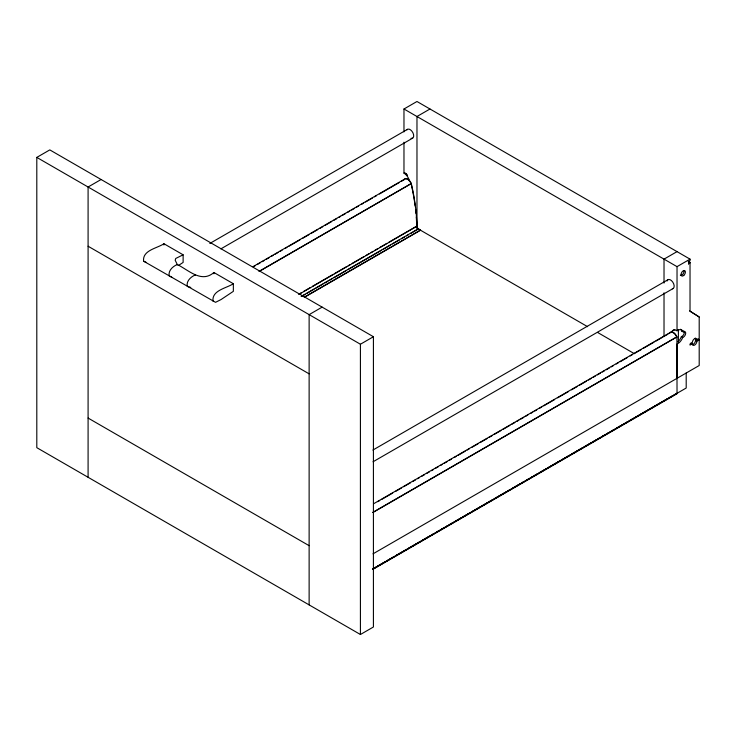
<?xml version="1.0" encoding="UTF-8"?>
<svg xmlns="http://www.w3.org/2000/svg" width="736" height="736" viewBox="0 0 736 736"><rect width="100%" height="100%" fill="white"/><g stroke="black" fill="none" stroke-linecap="round" stroke-linejoin="round"><path stroke-width="1.1" d="M683.661 330.869A3.248 1.877 -60 0 1 684.02 333.859A3.248 1.877 -60 0 1 681.444 336.582L681.343 336.72A8.105 4.683 -60 0 1 677.865 341.817M680.432 329.25A8.105 4.683 -60 0 1 681.343 330.096L681.83 331.182L683.404 331.826A3.248 1.877 -60 0 1 685.676 333.5A3.248 1.877 -60 0 1 682.806 337.373L682.714 337.511A8.105 4.683 -60 0 1 677.746 343.684L677.028 344.016L677.028 378.313M669.898 333.022L670.284 332.608A5.575 3.22 60 0 1 676.338 336.104L676.706 336.922L372.655 512.468M681.83 331.182L682.033 331.034A3.248 1.877 -60 0 1 682.631 330.777M178.508 265.475L183.126 262.421L183.126 254.812L163.935 243.736C157.081 248.4 142.333 250.166 143.594 261.179L215.538 302.33L221.058 299.552L233.349 291.336L233.349 283.728L213.909 272.504C201.425 283.434 188.572 270.075 177.302 264.518L175.186 260.268L175.729 258.465L183.126 254.812M36.8 157.403L49.8 149.896L373.419 336.729L373.419 626.998L360.419 634.506L36.8 447.672L36.8 157.403L360.419 344.236L373.419 336.729M101.09 179.501L88.09 187.008L88.09 477.278M403.972 131.9L403.972 109.002L416.972 101.494L690.028 259.136L690.028 260.719L688.583 261.547L688.583 264.298M429.98 109.002L416.972 116.509L416.972 228.178L418.388 228.997M209.806 243.469L407.532 129.315M220.874 248.878L412.638 138.156M409.51 181.24A8.105 4.683 60 0 0 403.972 173.135L404.699 172.721M253.046 266.634L404.073 179.437A5.879 3.395 60 0 1 407.68 179.106A5.879 3.395 60 0 1 411.295 183.604A182.197 105.193 60 0 1 416.88 224.195L416.944 226.246A2.042 1.178 60 0 0 418.388 228.749L420.56 230.248L304.308 297.372M253.258 266.837L255.245 265.696M257.232 264.546L260.213 262.826M262.2 261.676L264.187 260.526M266.174 259.385L269.155 257.664M271.142 256.514L273.13 255.364M275.117 254.224L278.098 252.494M280.085 251.353L282.072 250.203M285.053 248.483L287.04 247.333M289.027 246.192L299.957 239.881M302.938 238.16L308.899 234.71M310.886 233.57L317.842 229.549M319.829 228.408L322.81 226.679M324.797 225.538L331.752 221.518M333.739 220.377L336.72 218.656M338.707 217.506L340.694 216.356M342.682 215.206L345.662 213.486M347.65 212.345L349.637 211.195M351.624 210.045L354.605 208.325M356.601 207.175L358.588 206.034M361.569 204.314L363.556 203.164M365.544 202.014L372.499 198.002M374.486 196.852L376.473 195.702M379.454 193.982L399.326 182.51M401.313 181.36L404.294 179.639M259.072 271.372L411.093 183.604L410.716 182.74A5.575 3.22 60 0 0 404.653 179.244M259.274 271.382L411.295 183.604M299.488 293.83L301.475 292.68M303.462 291.53L310.417 287.518M312.404 286.368L332.276 274.896M334.264 273.746L346.187 266.864M348.174 265.714L350.161 264.574M352.148 263.424L364.072 256.542M366.059 255.392L369.04 253.672M371.027 252.522L373.014 251.381M375.001 250.231L377.982 248.51M379.969 247.36L386.924 243.349M388.912 242.199L416.732 226.136L416.659 224.075A181.783 104.954 60 0 0 416.263 216.964M298.706 294.52L416.944 226.246M301.144 296.442L418.388 228.749M302.128 296.12L305.109 294.391M307.096 293.25L314.051 289.23M316.038 288.089L322.994 284.068M324.981 282.918L327.962 281.198M329.949 280.057L331.936 278.907M333.923 277.757L345.856 270.876M347.843 269.726L381.625 250.222M383.612 249.072L390.568 245.06M392.555 243.91L399.51 239.899M401.497 238.749L404.478 237.029M406.465 235.879L408.452 234.738M410.44 233.588L417.395 229.568M304.308 297.123L420.56 230M322.129 307.124L309.129 314.631L309.129 604.9M677.028 251.629L664.019 259.136L664.019 283.066M403.972 109.002L677.028 266.644L690.028 259.136M372.894 450.064L667.994 279.689M373.032 461.785L673.1 288.54M373.603 503.755L669.705 332.801M377.78 501.676L379.767 500.535M381.754 499.385L392.684 493.074M395.664 491.354L401.626 487.913M403.613 486.763L410.568 482.752M412.556 481.602L415.536 479.881M417.524 478.731L419.511 477.59M421.498 476.44L424.479 474.72M426.466 473.57L429.447 471.85M431.434 470.7L433.421 469.559M435.408 468.409L438.389 466.688M440.376 465.538L442.364 464.388M444.351 463.248L447.332 461.527M449.319 460.377L451.306 459.227M454.287 457.507L456.274 456.357M458.261 455.216L465.216 451.196M467.204 450.046L469.191 448.905M472.172 447.184L478.133 443.744M480.12 442.594L487.076 438.573M489.063 437.432L492.044 435.712M494.031 434.562L500.986 430.542M502.973 429.401L509.928 425.38M511.916 424.24L514.896 422.51M516.884 421.369L518.871 420.219M520.858 419.069L523.839 417.349M525.826 416.208L527.813 415.058M530.794 413.338L532.781 412.188M534.768 411.038L536.756 409.897M539.736 408.176L541.724 407.026M543.711 405.876L554.64 399.565M557.621 397.845L568.551 391.534M571.532 389.813L577.493 386.372M579.48 385.222L586.436 381.211M588.423 380.061L591.404 378.341M593.391 377.191L595.378 376.05M597.365 374.9L600.346 373.18M602.333 372.03L604.32 370.889M606.308 369.739L609.288 368.018M611.276 366.868L613.263 365.718M616.244 363.998L618.231 362.857M620.218 361.707L627.173 357.687M630.154 355.966L632.141 354.826M634.128 353.676L641.084 349.655M643.071 348.514L654 342.203M655.988 341.053L662.943 337.042M664.93 335.892L667.911 334.172M671.49 332.488A8.105 4.683 60 0 1 677.028 330.777L677.746 330.363A8.105 4.683 -60 0 1 682.714 330.887L683.201 331.973M372.876 512.514L676.927 336.968A5.879 3.395 60 0 0 673.311 332.47A5.879 3.395 60 0 0 669.705 332.801M692.088 344.614A3.248 1.877 -60 0 0 695.529 340.336L697.829 339.002L699.2 339.793L699.2 365.516L372.996 553.849M695.216 338.1A3.248 1.877 -60 0 1 695.529 339.241L696.9 340.032L699.2 338.707L699.2 316.977L690.028 311.162L690.028 263.46L689.641 262.08L688.583 261.547M699.2 339.793L696.9 341.127A3.248 1.877 -60 0 1 694.6 345.101A3.248 1.877 -60 0 1 692.309 343.776L690.028 345.092L690.028 343.997L692.309 342.682A3.248 1.877 -60 0 1 694.6 338.707A3.248 1.877 -60 0 1 696.9 340.032M372.756 568.91L375.737 567.189M377.724 566.048L384.68 562.028M386.667 560.878L393.622 556.867M395.609 555.717L406.539 549.406M408.526 548.265L420.449 541.374M422.436 540.233L429.392 536.213M431.379 535.063L433.366 533.922M436.347 532.202L438.334 531.052M440.321 529.902L443.302 528.181M445.289 527.031L447.276 525.89M449.264 524.74L452.244 523.02M454.232 521.87L461.187 517.859M463.183 516.709L470.138 512.698M472.126 511.548L491.998 500.075M494.978 498.355L505.908 492.044M507.895 490.894L509.882 489.744M512.863 488.023L519.818 484.012M521.806 482.862L523.793 481.712M525.78 480.571L528.761 478.851M530.748 477.701L532.735 476.551M534.722 475.41L537.703 473.68M539.69 472.54L546.646 468.519M548.633 467.378L560.556 460.488M562.543 459.347L569.498 455.326M571.486 454.176L582.415 447.874M584.402 446.724L591.358 442.704M593.345 441.563L596.326 439.843M598.313 438.693L600.3 437.543M602.287 436.393L605.268 434.672M607.255 433.532L609.242 432.382M611.23 431.232L614.21 429.511M616.198 428.361L623.153 424.35M625.14 423.2L628.121 421.48M630.108 420.339L632.095 419.189M634.082 418.039L637.063 416.318M639.05 415.168L646.006 411.157M647.993 410.007L667.865 398.535M669.852 397.385L671.839 396.244M674.82 394.524L676.807 393.374L372.756 569.167M372.996 568.864L686.2 388.028L686.2 373.014M372.977 569.287L677.028 393.751L676.927 336.968M233.349 283.728C226.697 288.19 211.637 290.232 213.017 301.171M190.771 287.436L187.303 286.405C186.024 281.143 190.918 276.708 195.353 274.942L195.353 275.402M682.75 337.373L681.38 336.591M146.133 262.329L143.594 261.179M171.773 277.141L169.243 275.982C167.964 270.719 172.859 266.285 177.302 264.518L177.302 264.969M688.27 261.289L689.641 262.08M688.39 261.473L689.752 262.264M688.482 261.676L689.853 262.467M689.926 262.688L688.556 261.896L688.648 262.402M688.611 262.136L689.982 262.927M699.2 316.977L689.577 310.942M695.529 340.336L696.9 341.127M405.242 173.116L406.06 173.586M690.938 342.985L692.309 343.776M416.972 228.178L587.622 326.701M597.549 332.433L634.257 353.62M88.09 246.229L309.129 373.851M88.09 418.057L309.129 545.68M678.39 329.737L678.39 342.396M677.028 266.644L677.028 330.777M664.019 292.827L664.019 336.619M403.972 142.214L403.972 173.135M360.419 344.236L360.419 634.506M213.909 272.504L213.909 273.774M163.935 243.736L163.935 245.005M667.064 281.023A5.106 2.944 60 0 1 672.75 282.072A5.106 2.944 60 0 1 672.354 288.77M683.965 270.655A3.064 1.766 -60 0 1 682.953 274.05A3.064 1.766 -60 0 1 680.34 275.163M672.207 332.074A8.105 4.683 60 0 1 674.875 329.59M406.962 129.84A5.106 2.944 60 0 1 412.951 132.848A5.106 2.944 60 0 1 411.019 138.304M411.093 183.604A181.783 104.954 60 0 1 415.15 206.052M415.592 209.714A181.783 104.954 60 0 1 415.96 213.357M406.18 173.797A8.105 4.683 60 0 1 407.56 175.26M677.746 330.363L677.203 330.133L677.746 330.446M683.799 275.393A3.064 1.766 -60 0 0 684.774 270.646A3.064 1.766 -60 0 0 681.15 273.856A3.064 1.766 -60 0 0 683.799 275.393"/></g></svg>
